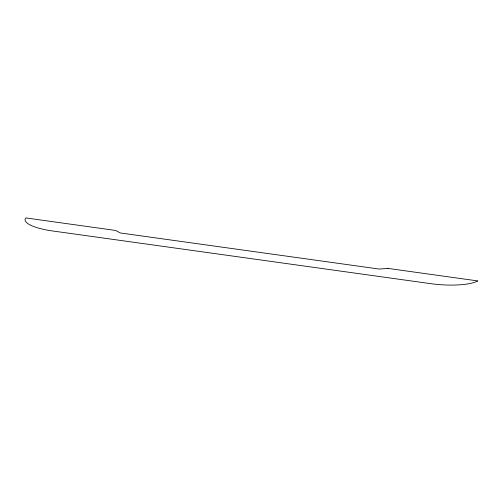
<?xml version="1.0" encoding="UTF-8"?>
<svg xmlns="http://www.w3.org/2000/svg" width="503" height="503" viewBox="0 0 503 503"><rect width="100%" height="100%" fill="white"/><g stroke="black" fill="none" stroke-linecap="round" stroke-linejoin="round"><path stroke-width="0.75" d="M387.945 268.407L379.287 269.061L120.299 232.964L115.659 230.456L25.747 217.925A38.957 9.953 3.8 0 0 53.959 231.16L429.6 283.51A38.957 9.953 3.8 0 0 477.85 280.938L387.945 268.407"/></g></svg>
